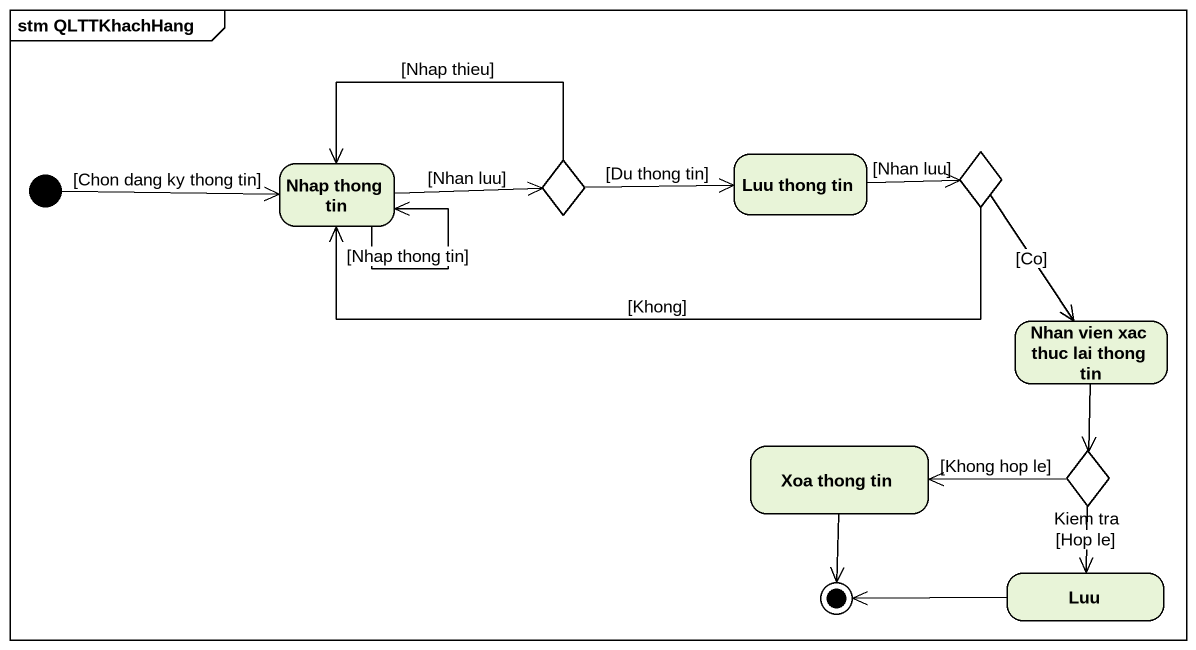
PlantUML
@startuml
mainframe stm QLTTKhachHang
hide empty description
state choice1 <<choice>>
state "Luu thong tin" as Luu_thong_tin
state choice2 <<choice>>
state "Nhap thong tin" as Nhap_thong_tin
state "Nhan vien xac thuc lai thong tin" as Nhan_vien_xac_thuc_lai
state "Xoa thong tin" as Xoa_thong_tin
state "Kiem tra" as Kiem_tra <<choice>>
state Luu
[*] -right-> Nhap_thong_tin : [Chon dang ky thong tin]
choice1 -right-> Luu_thong_tin : [Du thong tin]
choice1 -left-> Nhap_thong_tin : [Nhap thieu]
Luu_thong_tin -right-> choice2 : [Nhan luu]
choice2 -left-> Nhap_thong_tin : [Khong]
choice2 --> Nhan_vien_xac_thuc_lai : [Co]
Nhap_thong_tin -right-> choice1 : [Nhan luu]
Nhap_thong_tin --> Nhap_thong_tin : [Nhap thong tin]
Nhan_vien_xac_thuc_lai --> Kiem_tra
Kiem_tra -left-> Xoa_thong_tin : [Khong hop le]
Kiem_tra --> Luu : [Hop le]
Xoa_thong_tin --> [*]
Luu -left-> [*]
@enduml
